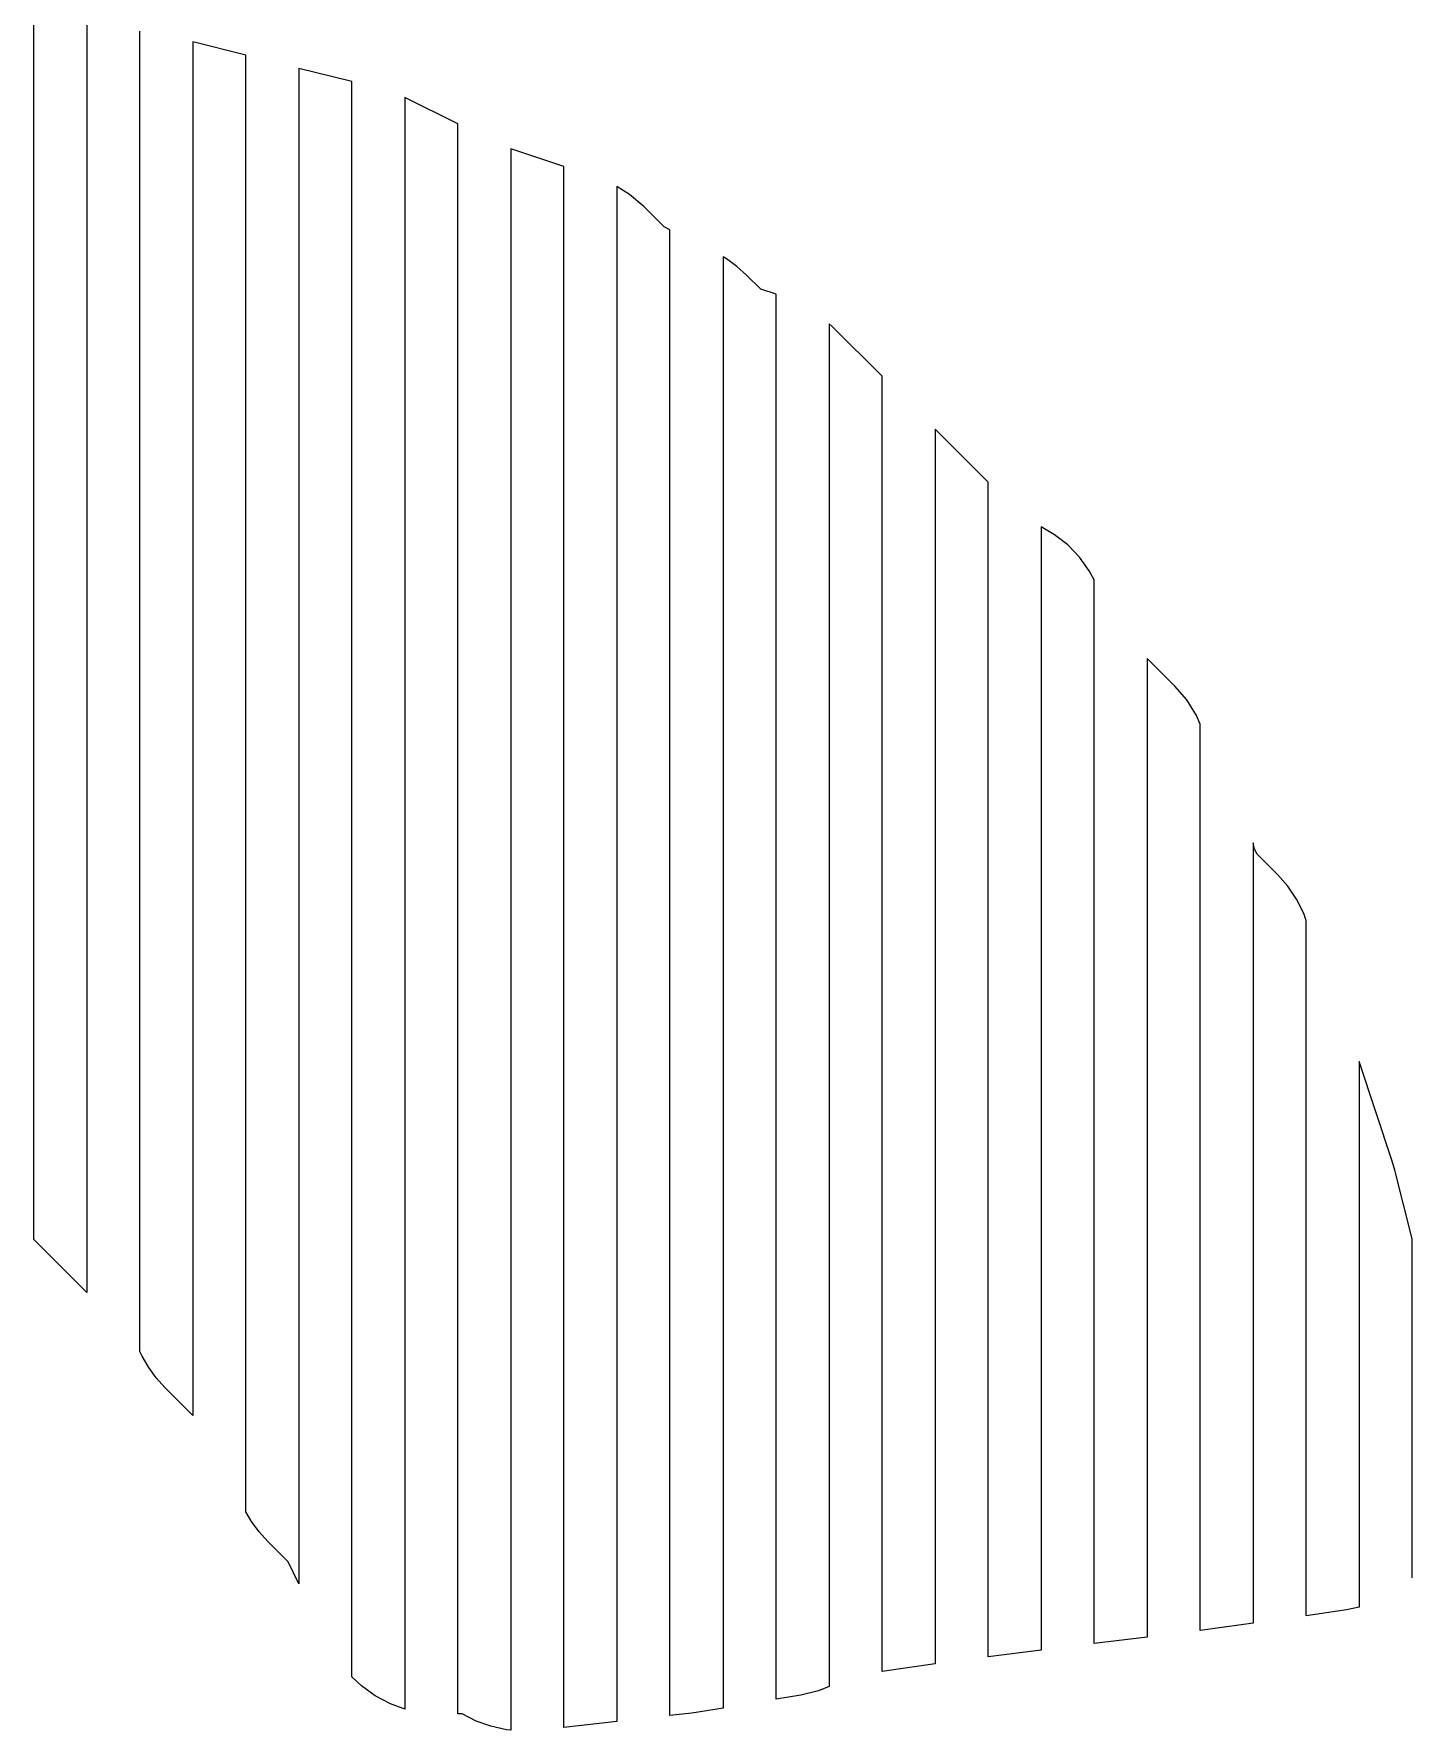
# Model space of a CAD drawing. Header units: millimetres. Extents: x -6 to 1890, y -8 to 898.
# Drawn here: x 1785.6 to 1889.6, y 514.5 to 642.5 of the extents above; entities that cross this region are included whole.
import ezdxf

# ---------------------------------------------------------------- set-up
doc = ezdxf.new("R2010")
doc.units = ezdxf.units.MM
doc.layers.add('PASSADAS_COMPLETAS', color=1, linetype='CONTINUOUS')
doc.layers.add('PECAS_2D', color=3, linetype='CONTINUOUS')

msp = doc.modelspace()

# ---------------------------------------------------------------- linework, layer by layer
at = {"layer": 'PASSADAS_COMPLETAS'}
for points in [[(1789.578, 643.364), (1789.578, 639.478), (1789.578, 638.183), (1789.578, 636.888), (1789.578, 635.592), (1789.578, 634.297), (1789.578, 633.002), (1789.578, 631.706), (1789.578, 630.411), (1789.578, 629.116), (1789.578, 627.821), (1789.578, 626.526), (1789.578, 625.23), (1789.578, 623.935), (1789.578, 622.64), (1789.578, 620.049), (1789.578, 617.459), (1789.578, 614.868), (1789.578, 612.278), (1789.578, 609.687), (1789.578, 608.392), (1789.578, 607.097), (1789.578, 605.802), (1789.578, 604.506), (1789.578, 601.916), (1789.578, 600.621), (1789.578, 599.325), (1789.578, 598.03), (1789.578, 579.897), (1789.578, 578.601), (1789.578, 577.306), (1789.578, 576.011), (1789.578, 574.716), (1789.578, 573.42), (1789.578, 572.125), (1789.578, 570.83), (1789.578, 569.535), (1789.578, 568.239), (1789.578, 566.944), (1789.578, 565.649), (1789.578, 561.763), (1789.578, 560.468), (1789.578, 559.173), (1789.578, 557.877), (1789.578, 556.582), (1789.578, 555.287), (1789.578, 553.992), (1789.578, 547.515), (1785.578, 551.515), (1785.578, 556.719), (1785.578, 558.02), (1785.578, 559.321), (1785.578, 560.622), (1785.578, 561.924), (1785.578, 563.225), (1785.578, 564.526), (1785.578, 571.031), (1785.578, 572.332), (1785.578, 573.633), (1785.578, 574.934), (1785.578, 576.235), (1785.578, 577.536), (1785.578, 578.837), (1785.578, 580.138), (1785.578, 581.439), (1785.578, 582.74), (1785.578, 584.041), (1785.578, 599.653), (1785.578, 600.954), (1785.578, 602.255), (1785.578, 604.857), (1785.578, 606.158), (1785.578, 607.459), (1785.578, 608.76), (1785.578, 610.061), (1785.578, 611.362), (1785.578, 612.664), (1785.578, 615.266), (1785.578, 616.567), (1785.578, 619.169), (1785.578, 621.771), (1785.578, 623.072), (1785.578, 624.373), (1785.578, 625.674), (1785.578, 626.975), (1785.578, 628.276), (1785.578, 629.577), (1785.578, 630.878), (1785.578, 632.179), (1785.578, 633.48), (1785.578, 634.781), (1785.578, 636.082), (1785.578, 637.383), (1785.578, 638.684), (1785.578, 639.985), (1785.578, 645.189)], [(1889.578, 525.968), (1889.575, 551.565), (1888.282, 556.735), (1888.087, 557.406), (1885.578, 564.933), (1885.578, 544.341), (1885.578, 543.054), (1885.578, 540.48), (1885.578, 537.906), (1885.578, 535.332), (1885.578, 534.045), (1885.578, 532.758), (1885.578, 531.471), (1885.578, 530.184), (1885.578, 528.897), (1885.578, 523.749), (1884.619, 523.545), (1881.578, 523.111), (1881.578, 526.95), (1881.578, 528.23), (1881.578, 529.509), (1881.578, 530.789), (1881.578, 532.069), (1881.578, 533.348), (1881.578, 535.907), (1881.578, 538.467), (1881.578, 541.026), (1881.578, 543.585), (1881.578, 546.145), (1881.578, 548.704), (1881.578, 551.263), (1881.578, 553.822), (1881.578, 556.382), (1881.578, 557.661), (1881.578, 558.941), (1881.578, 560.221), (1881.578, 575.576), (1881.398, 576.107), (1880.865, 577.187), (1880.2, 578.178), (1879.426, 579.06), (1877.885, 580.601), (1877.699, 580.972), (1877.578, 581.456), (1877.578, 571.21), (1877.578, 569.929), (1877.578, 567.367), (1877.578, 564.806), (1877.578, 562.244), (1877.578, 559.682), (1877.578, 557.121), (1877.578, 554.559), (1877.578, 551.998), (1877.578, 549.436), (1877.578, 546.875), (1877.578, 544.313), (1877.578, 541.751), (1877.578, 539.19), (1877.578, 536.628), (1877.578, 534.067), (1877.578, 532.786), (1877.578, 531.505), (1877.578, 530.224), (1877.578, 528.944), (1877.578, 527.663), (1877.578, 526.382), (1877.578, 522.54), (1875.412, 522.232), (1873.578, 522.002), (1873.578, 525.875), (1873.578, 527.165), (1873.578, 528.456), (1873.578, 529.747), (1873.578, 531.038), (1873.578, 532.328), (1873.578, 534.91), (1873.578, 537.491), (1873.578, 540.073), (1873.578, 542.654), (1873.578, 545.236), (1873.578, 547.817), (1873.578, 550.399), (1873.578, 552.98), (1873.578, 555.562), (1873.578, 558.143), (1873.578, 560.725), (1873.578, 563.306), (1873.578, 565.888), (1873.578, 568.469), (1873.578, 571.051), (1873.578, 573.632), (1873.578, 576.214), (1873.578, 578.795), (1873.578, 590.412), (1873.303, 591.053), (1872.569, 592.231), (1871.67, 593.278), (1869.578, 595.37), (1869.578, 586.299), (1869.578, 585.003), (1869.578, 582.411), (1869.578, 581.115), (1869.578, 578.523), (1869.578, 575.931), (1869.578, 572.044), (1869.578, 569.452), (1869.578, 566.86), (1869.578, 564.268), (1869.578, 561.676), (1869.578, 559.084), (1869.578, 556.492), (1869.578, 553.901), (1869.578, 551.309), (1869.578, 548.717), (1869.578, 546.125), (1869.578, 543.533), (1869.578, 540.941), (1869.578, 538.349), (1869.578, 535.758), (1869.578, 533.166), (1869.578, 531.87), (1869.578, 530.574), (1869.578, 529.278), (1869.578, 527.982), (1869.578, 526.686), (1869.578, 521.502), (1865.578, 521.002), (1865.578, 524.887), (1865.578, 526.182), (1865.578, 527.477), (1865.578, 528.772), (1865.578, 530.067), (1865.578, 531.362), (1865.578, 533.952), (1865.578, 536.542), (1865.578, 539.131), (1865.578, 541.721), (1865.578, 544.311), (1865.578, 546.901), (1865.578, 549.491), (1865.578, 552.081), (1865.578, 554.67), (1865.578, 557.26), (1865.578, 559.85), (1865.578, 562.44), (1865.578, 565.03), (1865.578, 567.62), (1865.578, 570.21), (1865.578, 572.799), (1865.578, 575.389), (1865.578, 577.979), (1865.578, 580.569), (1865.578, 583.159), (1865.578, 585.749), (1865.578, 588.339), (1865.578, 590.928), (1865.578, 592.223), (1865.578, 601.288), (1865.221, 601.967), (1864.474, 603.006), (1863.592, 603.926), (1862.606, 604.703), (1861.578, 605.307), (1861.578, 597.597), (1861.578, 596.313), (1861.578, 593.743), (1861.578, 591.173), (1861.578, 588.603), (1861.578, 586.033), (1861.578, 583.463), (1861.578, 580.893), (1861.578, 578.324), (1861.578, 575.754), (1861.578, 573.184), (1861.578, 570.614), (1861.578, 568.044), (1861.578, 565.474), (1861.578, 562.905), (1861.578, 560.335), (1861.578, 557.765), (1861.578, 555.195), (1861.578, 552.625), (1861.578, 550.055), (1861.578, 547.486), (1861.578, 544.916), (1861.578, 542.346), (1861.578, 539.776), (1861.578, 537.206), (1861.578, 534.636), (1861.578, 530.782), (1861.578, 529.497), (1861.578, 528.212), (1861.578, 526.927), (1861.578, 525.642), (1861.578, 524.357), (1861.578, 520.502), (1857.578, 520.002), (1857.578, 525.142), (1857.578, 526.427), (1857.578, 527.712), (1857.578, 528.997), (1857.578, 530.282), (1857.578, 531.567), (1857.578, 532.852), (1857.578, 535.422), (1857.578, 537.991), (1857.578, 540.561), (1857.578, 543.131), (1857.578, 545.701), (1857.578, 548.271), (1857.578, 550.841), (1857.578, 553.411), (1857.578, 555.981), (1857.578, 558.55), (1857.578, 561.12), (1857.578, 563.69), (1857.578, 566.26), (1857.578, 568.83), (1857.578, 571.4), (1857.578, 573.97), (1857.578, 576.539), (1857.578, 579.109), (1857.578, 581.679), (1857.578, 584.249), (1857.578, 586.819), (1857.578, 590.674), (1857.578, 593.244), (1857.578, 595.813), (1857.578, 598.383), (1857.578, 600.953), (1857.578, 602.238), (1857.578, 608.663), (1853.578, 612.663), (1853.578, 606.192), (1853.578, 604.898), (1853.578, 602.309), (1853.578, 599.721), (1853.578, 597.132), (1853.578, 594.544), (1853.578, 591.956), (1853.578, 589.367), (1853.578, 586.779), (1853.578, 584.19), (1853.578, 580.308), (1853.578, 577.719), (1853.578, 575.131), (1853.578, 572.543), (1853.578, 569.954), (1853.578, 567.366), (1853.578, 564.777), (1853.578, 562.189), (1853.578, 559.601), (1853.578, 557.012), (1853.578, 554.424), (1853.578, 551.835), (1853.578, 549.247), (1853.578, 546.659), (1853.578, 544.07), (1853.578, 542.776), (1853.578, 541.482), (1853.578, 540.188), (1853.578, 538.893), (1853.578, 537.599), (1853.578, 536.305), (1853.578, 535.011), (1853.578, 533.717), (1853.578, 532.422), (1853.578, 531.128), (1853.578, 529.834), (1853.578, 528.54), (1853.578, 527.246), (1853.578, 525.951), (1853.578, 524.657), (1853.578, 523.363), (1853.578, 519.48), (1849.578, 518.909), (1849.578, 524.054), (1849.578, 525.34), (1849.578, 526.626), (1849.578, 527.913), (1849.578, 529.199), (1849.578, 530.485), (1849.578, 533.058), (1849.578, 534.344), (1849.578, 535.63), (1849.578, 536.916), (1849.578, 538.203), (1849.578, 539.489), (1849.578, 540.775), (1849.578, 542.061), (1849.578, 544.634), (1849.578, 545.92), (1849.578, 547.206), (1849.578, 548.492), (1849.578, 549.779), (1849.578, 551.065), (1849.578, 552.351), (1849.578, 553.637), (1849.578, 556.21), (1849.578, 558.782), (1849.578, 561.355), (1849.578, 563.927), (1849.578, 566.5), (1849.578, 569.072), (1849.578, 571.645), (1849.578, 574.217), (1849.578, 576.79), (1849.578, 579.362), (1849.578, 581.934), (1849.578, 584.507), (1849.578, 587.079), (1849.578, 589.652), (1849.578, 592.224), (1849.578, 596.083), (1849.578, 598.656), (1849.578, 601.228), (1849.578, 603.8), (1849.578, 606.373), (1849.578, 608.945), (1849.578, 610.232), (1849.578, 616.663), (1845.818, 620.423), (1845.578, 620.628), (1845.578, 614.118), (1845.578, 612.816), (1845.578, 610.212), (1845.578, 607.607), (1845.578, 605.003), (1845.578, 602.399), (1845.578, 599.795), (1845.578, 597.191), (1845.578, 594.587), (1845.578, 591.982), (1845.578, 589.378), (1845.578, 586.774), (1845.578, 584.17), (1845.578, 581.566), (1845.578, 578.961), (1845.578, 576.357), (1845.578, 573.753), (1845.578, 571.149), (1845.578, 568.545), (1845.578, 565.941), (1845.578, 563.336), (1845.578, 560.732), (1845.578, 559.43), (1845.578, 556.826), (1845.578, 555.524), (1845.578, 554.222), (1845.578, 552.92), (1845.578, 547.711), (1845.578, 546.409), (1845.578, 545.107), (1845.578, 543.805), (1845.578, 542.503), (1845.578, 541.201), (1845.578, 539.899), (1845.578, 538.597), (1845.578, 533.388), (1845.578, 532.086), (1845.578, 529.482), (1845.578, 528.18), (1845.578, 526.878), (1845.578, 525.576), (1845.578, 524.274), (1845.578, 522.972), (1845.578, 521.669), (1845.578, 517.763), (1844.782, 517.437), (1843.464, 517.115), (1841.578, 516.8), (1841.578, 520.68), (1841.578, 521.974), (1841.578, 523.267), (1841.578, 524.56), (1841.578, 525.853), (1841.578, 527.147), (1841.578, 529.733), (1841.578, 531.026), (1841.578, 543.959), (1841.578, 545.253), (1841.578, 546.546), (1841.578, 547.839), (1841.578, 549.132), (1841.578, 550.426), (1841.578, 553.012), (1841.578, 560.772), (1841.578, 563.358), (1841.578, 564.652), (1841.578, 565.945), (1841.578, 567.238), (1841.578, 568.531), (1841.578, 571.118), (1841.578, 573.705), (1841.578, 576.291), (1841.578, 578.878), (1841.578, 581.464), (1841.578, 584.051), (1841.578, 586.637), (1841.578, 589.224), (1841.578, 591.81), (1841.578, 594.397), (1841.578, 596.984), (1841.578, 599.57), (1841.578, 602.157), (1841.578, 604.743), (1841.578, 607.33), (1841.578, 609.916), (1841.578, 612.503), (1841.578, 615.089), (1841.578, 616.383), (1841.578, 617.676), (1841.578, 622.849), (1840.421, 623.235), (1839.355, 624.301), (1838.63, 624.952), (1837.837, 625.524), (1837.578, 625.671), (1837.578, 620.516), (1837.578, 619.227), (1837.578, 616.65), (1837.578, 614.073), (1837.578, 611.495), (1837.578, 608.918), (1837.578, 606.341), (1837.578, 603.763), (1837.578, 601.186), (1837.578, 598.609), (1837.578, 596.031), (1837.578, 593.454), (1837.578, 590.877), (1837.578, 588.299), (1837.578, 585.722), (1837.578, 583.145), (1837.578, 580.567), (1837.578, 577.99), (1837.578, 575.413), (1837.578, 572.835), (1837.578, 571.547), (1837.578, 570.258), (1837.578, 568.969), (1837.578, 559.949), (1837.578, 556.083), (1837.578, 554.794), (1837.578, 553.505), (1837.578, 552.217), (1837.578, 550.928), (1837.578, 549.639), (1837.578, 548.351), (1837.578, 538.041), (1837.578, 536.753), (1837.578, 535.464), (1837.578, 532.886), (1837.578, 531.598), (1837.578, 530.309), (1837.578, 529.02), (1837.578, 527.732), (1837.578, 526.443), (1837.578, 525.154), (1837.578, 523.866), (1837.578, 522.577), (1837.578, 521.288), (1837.578, 520), (1837.578, 516.134), (1835.709, 515.822), (1835.217, 515.754), (1833.578, 515.572), (1833.578, 519.439), (1833.578, 520.728), (1833.578, 522.017), (1833.578, 523.306), (1833.578, 524.595), (1833.578, 525.884), (1833.578, 527.172), (1833.578, 528.461), (1833.578, 531.039), (1833.578, 533.617), (1833.578, 534.906), (1833.578, 537.484), (1833.578, 538.773), (1833.578, 541.351), (1833.578, 542.64), (1833.578, 543.929), (1833.578, 552.952), (1833.578, 554.241), (1833.578, 555.53), (1833.578, 556.819), (1833.578, 558.108), (1833.578, 559.396), (1833.578, 560.685), (1833.578, 561.974), (1833.578, 565.841), (1833.578, 573.575), (1833.578, 574.864), (1833.578, 576.153), (1833.578, 577.442), (1833.578, 578.731), (1833.578, 581.309), (1833.578, 583.887), (1833.578, 586.465), (1833.578, 589.043), (1833.578, 591.62), (1833.578, 594.198), (1833.578, 596.776), (1833.578, 599.354), (1833.578, 601.932), (1833.578, 604.51), (1833.578, 607.088), (1833.578, 609.666), (1833.578, 612.244), (1833.578, 614.822), (1833.578, 618.689), (1833.578, 621.267), (1833.578, 622.556), (1833.578, 627.711), (1833.14, 627.93), (1831.599, 629.471), (1830.534, 630.384), (1829.578, 630.974), (1829.578, 624.538), (1829.578, 623.251), (1829.578, 620.677), (1829.578, 618.103), (1829.578, 615.528), (1829.578, 612.954), (1829.578, 610.379), (1829.578, 607.805), (1829.578, 605.231), (1829.578, 602.656), (1829.578, 600.082), (1829.578, 597.508), (1829.578, 594.933), (1829.578, 592.359), (1829.578, 589.784), (1829.578, 587.21), (1829.578, 583.348), (1829.578, 582.061), (1829.578, 580.774), (1829.578, 579.487), (1829.578, 578.2), (1829.578, 566.615), (1829.578, 565.328), (1829.578, 564.041), (1829.578, 562.753), (1829.578, 561.466), (1829.578, 560.179), (1829.578, 558.892), (1829.578, 557.605), (1829.578, 549.882), (1829.578, 548.594), (1829.578, 546.02), (1829.578, 543.446), (1829.578, 540.871), (1829.578, 538.297), (1829.578, 535.722), (1829.578, 533.148), (1829.578, 530.574), (1829.578, 527.999), (1829.578, 526.712), (1829.578, 525.425), (1829.578, 524.138), (1829.578, 522.851), (1829.578, 521.563), (1829.578, 520.276), (1829.578, 515.127), (1825.578, 514.683), (1825.578, 518.567), (1825.578, 519.861), (1825.578, 521.156), (1825.578, 523.745), (1825.578, 525.04), (1825.578, 526.334), (1825.578, 528.924), (1825.578, 531.513), (1825.578, 534.102), (1825.578, 536.691), (1825.578, 539.28), (1825.578, 541.869), (1825.578, 544.459), (1825.578, 547.048), (1825.578, 549.637), (1825.578, 550.932), (1825.578, 552.226), (1825.578, 553.521), (1825.578, 554.815), (1825.578, 556.11), (1825.578, 563.878), (1825.578, 565.172), (1825.578, 566.467), (1825.578, 567.761), (1825.578, 569.056), (1825.578, 570.351), (1825.578, 571.645), (1825.578, 572.94), (1825.578, 574.234), (1825.578, 582.002), (1825.578, 583.297), (1825.578, 584.591), (1825.578, 585.886), (1825.578, 587.18), (1825.578, 589.769), (1825.578, 592.359), (1825.578, 594.948), (1825.578, 597.537), (1825.578, 600.126), (1825.578, 602.715), (1825.578, 605.305), (1825.578, 607.894), (1825.578, 610.483), (1825.578, 613.072), (1825.578, 615.661), (1825.578, 618.251), (1825.578, 620.84), (1825.578, 623.429), (1825.578, 626.018), (1825.578, 627.313), (1825.578, 632.491), (1821.578, 633.824), (1821.578, 628.635), (1821.578, 627.338), (1821.578, 624.744), (1821.578, 622.149), (1821.578, 619.555), (1821.578, 616.96), (1821.578, 614.366), (1821.578, 611.771), (1821.578, 609.177), (1821.578, 606.582), (1821.578, 603.988), (1821.578, 601.393), (1821.578, 598.799), (1821.578, 596.204), (1821.578, 593.61), (1821.578, 591.015), (1821.578, 589.718), (1821.578, 588.421), (1821.578, 587.123), (1821.578, 585.826), (1821.578, 579.34), (1821.578, 578.043), (1821.578, 576.745), (1821.578, 575.448), (1821.578, 574.151), (1821.578, 572.854), (1821.578, 571.556), (1821.578, 570.259), (1821.578, 568.962), (1821.578, 563.773), (1821.578, 562.476), (1821.578, 557.286), (1821.578, 555.989), (1821.578, 553.395), (1821.578, 550.8), (1821.578, 548.206), (1821.578, 545.611), (1821.578, 543.017), (1821.578, 541.719), (1821.578, 539.125), (1821.578, 536.53), (1821.578, 535.233), (1821.578, 532.639), (1821.578, 530.044), (1821.578, 527.45), (1821.578, 526.152), (1821.578, 524.855), (1821.578, 523.558), (1821.578, 522.261), (1821.578, 520.963), (1821.578, 519.666), (1821.578, 514.477), (1821.229, 514.506), (1820.064, 514.76), (1818.947, 515.162), (1817.904, 515.698), (1817.578, 515.698), (1817.578, 519.57), (1817.578, 520.86), (1817.578, 522.151), (1817.578, 523.441), (1817.578, 524.732), (1817.578, 526.022), (1817.578, 527.313), (1817.578, 528.603), (1817.578, 529.893), (1817.578, 531.184), (1817.578, 532.474), (1817.578, 535.055), (1817.578, 537.636), (1817.578, 538.927), (1817.578, 541.508), (1817.578, 544.089), (1817.578, 546.669), (1817.578, 549.25), (1817.578, 551.831), (1817.578, 554.412), (1817.578, 556.993), (1817.578, 559.574), (1817.578, 560.865), (1817.578, 568.607), (1817.578, 569.898), (1817.578, 573.769), (1817.578, 575.06), (1817.578, 576.35), (1817.578, 577.641), (1817.578, 578.931), (1817.578, 580.221), (1817.578, 581.512), (1817.578, 584.093), (1817.578, 589.255), (1817.578, 590.545), (1817.578, 591.836), (1817.578, 593.126), (1817.578, 595.707), (1817.578, 598.288), (1817.578, 600.869), (1817.578, 603.45), (1817.578, 606.031), (1817.578, 608.612), (1817.578, 611.193), (1817.578, 613.773), (1817.578, 616.354), (1817.578, 618.935), (1817.578, 621.516), (1817.578, 624.097), (1817.578, 626.678), (1817.578, 629.259), (1817.578, 630.55), (1817.578, 635.711), (1813.578, 637.702), (1813.578, 632.526), (1813.578, 631.232), (1813.578, 628.644), (1813.578, 626.056), (1813.578, 623.468), (1813.578, 620.88), (1813.578, 618.292), (1813.578, 615.704), (1813.578, 613.116), (1813.578, 610.528), (1813.578, 607.94), (1813.578, 605.352), (1813.578, 602.764), (1813.578, 600.176), (1813.578, 597.588), (1813.578, 596.294), (1813.578, 595), (1813.578, 593.706), (1813.578, 592.412), (1813.578, 589.824), (1813.578, 588.53), (1813.578, 585.942), (1813.578, 584.648), (1813.578, 583.354), (1813.578, 582.06), (1813.578, 580.766), (1813.578, 579.472), (1813.578, 576.884), (1813.578, 575.59), (1813.578, 563.944), (1813.578, 562.65), (1813.578, 561.356), (1813.578, 558.768), (1813.578, 556.18), (1813.578, 553.592), (1813.578, 551.004), (1813.578, 548.416), (1813.578, 545.828), (1813.578, 543.24), (1813.578, 540.652), (1813.578, 539.358), (1813.578, 538.064), (1813.578, 536.77), (1813.578, 535.476), (1813.578, 534.182), (1813.578, 532.888), (1813.578, 531.594), (1813.578, 530.3), (1813.578, 529.006), (1813.578, 527.712), (1813.578, 526.418), (1813.578, 525.124), (1813.578, 523.83), (1813.578, 522.536), (1813.578, 521.242), (1813.578, 516.066), (1812.474, 516.459), (1811.332, 517.057), (1810.286, 517.811), (1809.578, 518.492), (1809.578, 528.849), (1809.578, 530.144), (1809.578, 531.439), (1809.578, 532.733), (1809.578, 534.028), (1809.578, 535.323), (1809.578, 536.617), (1809.578, 537.912), (1809.578, 539.207), (1809.578, 540.501), (1809.578, 541.796), (1809.578, 543.091), (1809.578, 544.386), (1809.578, 545.68), (1809.578, 546.975), (1809.578, 549.564), (1809.578, 552.154), (1809.578, 554.743), (1809.578, 557.333), (1809.578, 559.922), (1809.578, 562.511), (1809.578, 565.101), (1809.578, 566.395), (1809.578, 581.932), (1809.578, 583.227), (1809.578, 584.521), (1809.578, 585.816), (1809.578, 587.111), (1809.578, 588.405), (1809.578, 589.7), (1809.578, 590.995), (1809.578, 593.584), (1809.578, 594.879), (1809.578, 596.174), (1809.578, 597.468), (1809.578, 598.763), (1809.578, 600.058), (1809.578, 602.647), (1809.578, 605.236), (1809.578, 607.826), (1809.578, 610.415), (1809.578, 613.005), (1809.578, 615.594), (1809.578, 618.183), (1809.578, 620.773), (1809.578, 623.362), (1809.578, 625.952), (1809.578, 628.541), (1809.578, 631.13), (1809.578, 632.425), (1809.578, 633.72), (1809.578, 638.899), (1805.578, 639.899), (1805.578, 634.7), (1805.578, 633.4), (1805.578, 632.1), (1805.578, 630.801), (1805.578, 628.201), (1805.578, 626.902), (1805.578, 624.302), (1805.578, 621.703), (1805.578, 619.104), (1805.578, 616.504), (1805.578, 613.905), (1805.578, 611.305), (1805.578, 608.706), (1805.578, 606.107), (1805.578, 603.507), (1805.578, 602.208), (1805.578, 600.908), (1805.578, 599.608), (1805.578, 598.309), (1805.578, 597.009), (1805.578, 595.709), (1805.578, 594.41), (1805.578, 591.81), (1805.578, 590.51), (1805.578, 589.211), (1805.578, 569.716), (1805.578, 568.416), (1805.578, 565.816), (1805.578, 563.217), (1805.578, 560.618), (1805.578, 558.018), (1805.578, 555.419), (1805.578, 552.82), (1805.578, 550.22), (1805.578, 548.921), (1805.578, 547.621), (1805.578, 546.321), (1805.578, 545.021), (1805.578, 543.722), (1805.578, 542.422), (1805.578, 541.122), (1805.578, 539.823), (1805.578, 538.523), (1805.578, 537.223), (1805.578, 535.924), (1805.578, 525.526), (1804.759, 527.164), (1803.218, 528.705), (1802.567, 529.43), (1801.996, 530.222), (1801.578, 530.957), (1801.578, 542.597), (1801.578, 543.891), (1801.578, 545.184), (1801.578, 546.478), (1801.578, 547.771), (1801.578, 549.065), (1801.578, 550.358), (1801.578, 551.651), (1801.578, 552.945), (1801.578, 554.238), (1801.578, 555.532), (1801.578, 556.825), (1801.578, 558.119), (1801.578, 560.706), (1801.578, 563.292), (1801.578, 565.879), (1801.578, 568.466), (1801.578, 571.053), (1801.578, 572.346), (1801.578, 594.335), (1801.578, 595.628), (1801.578, 596.922), (1801.578, 599.509), (1801.578, 600.802), (1801.578, 602.096), (1801.578, 603.389), (1801.578, 604.682), (1801.578, 607.269), (1801.578, 609.856), (1801.578, 612.443), (1801.578, 615.03), (1801.578, 617.617), (1801.578, 620.204), (1801.578, 622.79), (1801.578, 624.084), (1801.578, 626.671), (1801.578, 627.964), (1801.578, 630.551), (1801.578, 631.845), (1801.578, 633.138), (1801.578, 634.431), (1801.578, 635.725), (1801.578, 637.018), (1801.578, 640.899), (1797.578, 641.899), (1797.578, 636.715), (1797.578, 632.827), (1797.578, 631.531), (1797.578, 630.235), (1797.578, 628.939), (1797.578, 627.643), (1797.578, 626.347), (1797.578, 623.755), (1797.578, 621.163), (1797.578, 618.572), (1797.578, 615.98), (1797.578, 613.388), (1797.578, 610.796), (1797.578, 608.204), (1797.578, 606.908), (1797.578, 605.612), (1797.578, 604.316), (1797.578, 603.02), (1797.578, 601.724), (1797.578, 600.428), (1797.578, 599.132), (1797.578, 597.836), (1797.578, 596.54), (1797.578, 595.244), (1797.578, 574.509), (1797.578, 573.213), (1797.578, 570.621), (1797.578, 568.03), (1797.578, 565.438), (1797.578, 564.142), (1797.578, 562.846), (1797.578, 561.55), (1797.578, 560.254), (1797.578, 558.958), (1797.578, 557.662), (1797.578, 556.366), (1797.578, 555.07), (1797.578, 553.774), (1797.578, 552.478), (1797.578, 551.182), (1797.578, 549.886), (1797.578, 548.59), (1797.578, 547.294), (1797.578, 538.223), (1795.463, 540.338), (1794.811, 541.063), (1794.24, 541.856), (1793.758, 542.703), (1793.578, 543.063), (1793.578, 550.827), (1793.578, 552.121), (1793.578, 553.415), (1793.578, 554.709), (1793.578, 556.003), (1793.578, 557.297), (1793.578, 558.591), (1793.578, 559.884), (1793.578, 562.472), (1793.578, 563.766), (1793.578, 565.06), (1793.578, 566.354), (1793.578, 567.648), (1793.578, 568.942), (1793.578, 571.53), (1793.578, 572.824), (1793.578, 574.118), (1793.578, 575.412), (1793.578, 576.706), (1793.578, 596.115), (1793.578, 597.409), (1793.578, 598.703), (1793.578, 599.997), (1793.578, 601.291), (1793.578, 602.585), (1793.578, 603.879), (1793.578, 605.173), (1793.578, 606.467), (1793.578, 607.76), (1793.578, 610.348), (1793.578, 612.936), (1793.578, 615.524), (1793.578, 618.112), (1793.578, 619.406), (1793.578, 621.994), (1793.578, 624.582), (1793.578, 625.876), (1793.578, 627.17), (1793.578, 628.464), (1793.578, 629.758), (1793.578, 632.346), (1793.578, 633.639), (1793.578, 634.933), (1793.578, 636.227), (1793.578, 637.521), (1793.578, 642.697)]]:
    msp.add_lwpolyline(points, dxfattribs=at)
at = {"layer": 'PECAS_2D'}
for points in [[(1789.578, 643.364), (1789.578, 639.478), (1789.578, 638.183), (1789.578, 636.888), (1789.578, 635.592), (1789.578, 634.297), (1789.578, 633.002), (1789.578, 631.706), (1789.578, 630.411), (1789.578, 629.116), (1789.578, 627.821), (1789.578, 626.526), (1789.578, 625.23), (1789.578, 623.935), (1789.578, 622.64), (1789.578, 620.049), (1789.578, 617.459), (1789.578, 614.868), (1789.578, 612.278), (1789.578, 609.687), (1789.578, 608.392), (1789.578, 607.097), (1789.578, 605.802), (1789.578, 604.506), (1789.578, 601.916), (1789.578, 600.621), (1789.578, 599.325), (1789.578, 598.03), (1789.578, 579.897), (1789.578, 578.601), (1789.578, 577.306), (1789.578, 576.011), (1789.578, 574.716), (1789.578, 573.42), (1789.578, 572.125), (1789.578, 570.83), (1789.578, 569.535), (1789.578, 568.239), (1789.578, 566.944), (1789.578, 565.649), (1789.578, 561.763), (1789.578, 560.468), (1789.578, 559.173), (1789.578, 557.877), (1789.578, 556.582), (1789.578, 555.287), (1789.578, 553.992), (1789.578, 547.515), (1785.578, 551.515), (1785.578, 556.719), (1785.578, 558.02), (1785.578, 559.321), (1785.578, 560.622), (1785.578, 561.924), (1785.578, 563.225), (1785.578, 564.526), (1785.578, 571.031), (1785.578, 572.332), (1785.578, 573.633), (1785.578, 574.934), (1785.578, 576.235), (1785.578, 577.536), (1785.578, 578.837), (1785.578, 580.138), (1785.578, 581.439), (1785.578, 582.74), (1785.578, 584.041), (1785.578, 599.653), (1785.578, 600.954), (1785.578, 602.255), (1785.578, 604.857), (1785.578, 606.158), (1785.578, 607.459), (1785.578, 608.76), (1785.578, 610.061), (1785.578, 611.362), (1785.578, 612.664), (1785.578, 615.266), (1785.578, 616.567), (1785.578, 619.169), (1785.578, 621.771), (1785.578, 623.072), (1785.578, 624.373), (1785.578, 625.674), (1785.578, 626.975), (1785.578, 628.276), (1785.578, 629.577), (1785.578, 630.878), (1785.578, 632.179), (1785.578, 633.48), (1785.578, 634.781), (1785.578, 636.082), (1785.578, 637.383), (1785.578, 638.684), (1785.578, 639.985), (1785.578, 645.189)], [(1889.578, 525.968), (1889.575, 551.565), (1888.282, 556.735), (1888.087, 557.406), (1885.578, 564.933), (1885.578, 544.341), (1885.578, 543.054), (1885.578, 540.48), (1885.578, 537.906), (1885.578, 535.332), (1885.578, 534.045), (1885.578, 532.758), (1885.578, 531.471), (1885.578, 530.184), (1885.578, 528.897), (1885.578, 523.749), (1884.619, 523.545), (1881.578, 523.111), (1881.578, 526.95), (1881.578, 528.23), (1881.578, 529.509), (1881.578, 530.789), (1881.578, 532.069), (1881.578, 533.348), (1881.578, 535.907), (1881.578, 538.467), (1881.578, 541.026), (1881.578, 543.585), (1881.578, 546.145), (1881.578, 548.704), (1881.578, 551.263), (1881.578, 553.822), (1881.578, 556.382), (1881.578, 557.661), (1881.578, 558.941), (1881.578, 560.221), (1881.578, 575.576), (1881.398, 576.107), (1880.865, 577.187), (1880.2, 578.178), (1879.426, 579.06), (1877.885, 580.601), (1877.699, 580.972), (1877.578, 581.456), (1877.578, 571.21), (1877.578, 569.929), (1877.578, 567.367), (1877.578, 564.806), (1877.578, 562.244), (1877.578, 559.682), (1877.578, 557.121), (1877.578, 554.559), (1877.578, 551.998), (1877.578, 549.436), (1877.578, 546.875), (1877.578, 544.313), (1877.578, 541.751), (1877.578, 539.19), (1877.578, 536.628), (1877.578, 534.067), (1877.578, 532.786), (1877.578, 531.505), (1877.578, 530.224), (1877.578, 528.944), (1877.578, 527.663), (1877.578, 526.382), (1877.578, 522.54), (1875.412, 522.232), (1873.578, 522.002), (1873.578, 525.875), (1873.578, 527.165), (1873.578, 528.456), (1873.578, 529.747), (1873.578, 531.038), (1873.578, 532.328), (1873.578, 534.91), (1873.578, 537.491), (1873.578, 540.073), (1873.578, 542.654), (1873.578, 545.236), (1873.578, 547.817), (1873.578, 550.399), (1873.578, 552.98), (1873.578, 555.562), (1873.578, 558.143), (1873.578, 560.725), (1873.578, 563.306), (1873.578, 565.888), (1873.578, 568.469), (1873.578, 571.051), (1873.578, 573.632), (1873.578, 576.214), (1873.578, 578.795), (1873.578, 590.412), (1873.303, 591.053), (1872.569, 592.231), (1871.67, 593.278), (1869.578, 595.37), (1869.578, 586.299), (1869.578, 585.003), (1869.578, 582.411), (1869.578, 581.115), (1869.578, 578.523), (1869.578, 575.931), (1869.578, 572.044), (1869.578, 569.452), (1869.578, 566.86), (1869.578, 564.268), (1869.578, 561.676), (1869.578, 559.084), (1869.578, 556.492), (1869.578, 553.901), (1869.578, 551.309), (1869.578, 548.717), (1869.578, 546.125), (1869.578, 543.533), (1869.578, 540.941), (1869.578, 538.349), (1869.578, 535.758), (1869.578, 533.166), (1869.578, 531.87), (1869.578, 530.574), (1869.578, 529.278), (1869.578, 527.982), (1869.578, 526.686), (1869.578, 521.502), (1865.578, 521.002), (1865.578, 524.887), (1865.578, 526.182), (1865.578, 527.477), (1865.578, 528.772), (1865.578, 530.067), (1865.578, 531.362), (1865.578, 533.952), (1865.578, 536.542), (1865.578, 539.131), (1865.578, 541.721), (1865.578, 544.311), (1865.578, 546.901), (1865.578, 549.491), (1865.578, 552.081), (1865.578, 554.67), (1865.578, 557.26), (1865.578, 559.85), (1865.578, 562.44), (1865.578, 565.03), (1865.578, 567.62), (1865.578, 570.21), (1865.578, 572.799), (1865.578, 575.389), (1865.578, 577.979), (1865.578, 580.569), (1865.578, 583.159), (1865.578, 585.749), (1865.578, 588.339), (1865.578, 590.928), (1865.578, 592.223), (1865.578, 601.288), (1865.221, 601.967), (1864.474, 603.006), (1863.592, 603.926), (1862.606, 604.703), (1861.578, 605.307), (1861.578, 597.597), (1861.578, 596.313), (1861.578, 593.743), (1861.578, 591.173), (1861.578, 588.603), (1861.578, 586.033), (1861.578, 583.463), (1861.578, 580.893), (1861.578, 578.324), (1861.578, 575.754), (1861.578, 573.184), (1861.578, 570.614), (1861.578, 568.044), (1861.578, 565.474), (1861.578, 562.905), (1861.578, 560.335), (1861.578, 557.765), (1861.578, 555.195), (1861.578, 552.625), (1861.578, 550.055), (1861.578, 547.486), (1861.578, 544.916), (1861.578, 542.346), (1861.578, 539.776), (1861.578, 537.206), (1861.578, 534.636), (1861.578, 530.782), (1861.578, 529.497), (1861.578, 528.212), (1861.578, 526.927), (1861.578, 525.642), (1861.578, 524.357), (1861.578, 520.502), (1857.578, 520.002), (1857.578, 525.142), (1857.578, 526.427), (1857.578, 527.712), (1857.578, 528.997), (1857.578, 530.282), (1857.578, 531.567), (1857.578, 532.852), (1857.578, 535.422), (1857.578, 537.991), (1857.578, 540.561), (1857.578, 543.131), (1857.578, 545.701), (1857.578, 548.271), (1857.578, 550.841), (1857.578, 553.411), (1857.578, 555.981), (1857.578, 558.55), (1857.578, 561.12), (1857.578, 563.69), (1857.578, 566.26), (1857.578, 568.83), (1857.578, 571.4), (1857.578, 573.97), (1857.578, 576.539), (1857.578, 579.109), (1857.578, 581.679), (1857.578, 584.249), (1857.578, 586.819), (1857.578, 590.674), (1857.578, 593.244), (1857.578, 595.813), (1857.578, 598.383), (1857.578, 600.953), (1857.578, 602.238), (1857.578, 608.663), (1853.578, 612.663), (1853.578, 606.192), (1853.578, 604.898), (1853.578, 602.309), (1853.578, 599.721), (1853.578, 597.132), (1853.578, 594.544), (1853.578, 591.956), (1853.578, 589.367), (1853.578, 586.779), (1853.578, 584.19), (1853.578, 580.308), (1853.578, 577.719), (1853.578, 575.131), (1853.578, 572.543), (1853.578, 569.954), (1853.578, 567.366), (1853.578, 564.777), (1853.578, 562.189), (1853.578, 559.601), (1853.578, 557.012), (1853.578, 554.424), (1853.578, 551.835), (1853.578, 549.247), (1853.578, 546.659), (1853.578, 544.07), (1853.578, 542.776), (1853.578, 541.482), (1853.578, 540.188), (1853.578, 538.893), (1853.578, 537.599), (1853.578, 536.305), (1853.578, 535.011), (1853.578, 533.717), (1853.578, 532.422), (1853.578, 531.128), (1853.578, 529.834), (1853.578, 528.54), (1853.578, 527.246), (1853.578, 525.951), (1853.578, 524.657), (1853.578, 523.363), (1853.578, 519.48), (1849.578, 518.909), (1849.578, 524.054), (1849.578, 525.34), (1849.578, 526.626), (1849.578, 527.913), (1849.578, 529.199), (1849.578, 530.485), (1849.578, 533.058), (1849.578, 534.344), (1849.578, 535.63), (1849.578, 536.916), (1849.578, 538.203), (1849.578, 539.489), (1849.578, 540.775), (1849.578, 542.061), (1849.578, 544.634), (1849.578, 545.92), (1849.578, 547.206), (1849.578, 548.492), (1849.578, 549.779), (1849.578, 551.065), (1849.578, 552.351), (1849.578, 553.637), (1849.578, 556.21), (1849.578, 558.782), (1849.578, 561.355), (1849.578, 563.927), (1849.578, 566.5), (1849.578, 569.072), (1849.578, 571.645), (1849.578, 574.217), (1849.578, 576.79), (1849.578, 579.362), (1849.578, 581.934), (1849.578, 584.507), (1849.578, 587.079), (1849.578, 589.652), (1849.578, 592.224), (1849.578, 596.083), (1849.578, 598.656), (1849.578, 601.228), (1849.578, 603.8), (1849.578, 606.373), (1849.578, 608.945), (1849.578, 610.232), (1849.578, 616.663), (1845.818, 620.423), (1845.578, 620.628), (1845.578, 614.118), (1845.578, 612.816), (1845.578, 610.212), (1845.578, 607.607), (1845.578, 605.003), (1845.578, 602.399), (1845.578, 599.795), (1845.578, 597.191), (1845.578, 594.587), (1845.578, 591.982), (1845.578, 589.378), (1845.578, 586.774), (1845.578, 584.17), (1845.578, 581.566), (1845.578, 578.961), (1845.578, 576.357), (1845.578, 573.753), (1845.578, 571.149), (1845.578, 568.545), (1845.578, 565.941), (1845.578, 563.336), (1845.578, 560.732), (1845.578, 559.43), (1845.578, 556.826), (1845.578, 555.524), (1845.578, 554.222), (1845.578, 552.92), (1845.578, 547.711), (1845.578, 546.409), (1845.578, 545.107), (1845.578, 543.805), (1845.578, 542.503), (1845.578, 541.201), (1845.578, 539.899), (1845.578, 538.597), (1845.578, 533.388), (1845.578, 532.086), (1845.578, 529.482), (1845.578, 528.18), (1845.578, 526.878), (1845.578, 525.576), (1845.578, 524.274), (1845.578, 522.972), (1845.578, 521.669), (1845.578, 517.763), (1844.782, 517.437), (1843.464, 517.115), (1841.578, 516.8), (1841.578, 520.68), (1841.578, 521.974), (1841.578, 523.267), (1841.578, 524.56), (1841.578, 525.853), (1841.578, 527.147), (1841.578, 529.733), (1841.578, 531.026), (1841.578, 543.959), (1841.578, 545.253), (1841.578, 546.546), (1841.578, 547.839), (1841.578, 549.132), (1841.578, 550.426), (1841.578, 553.012), (1841.578, 560.772), (1841.578, 563.358), (1841.578, 564.652), (1841.578, 565.945), (1841.578, 567.238), (1841.578, 568.531), (1841.578, 571.118), (1841.578, 573.705), (1841.578, 576.291), (1841.578, 578.878), (1841.578, 581.464), (1841.578, 584.051), (1841.578, 586.637), (1841.578, 589.224), (1841.578, 591.81), (1841.578, 594.397), (1841.578, 596.984), (1841.578, 599.57), (1841.578, 602.157), (1841.578, 604.743), (1841.578, 607.33), (1841.578, 609.916), (1841.578, 612.503), (1841.578, 615.089), (1841.578, 616.383), (1841.578, 617.676), (1841.578, 622.849), (1840.421, 623.235), (1839.355, 624.301), (1838.63, 624.952), (1837.837, 625.524), (1837.578, 625.671), (1837.578, 620.516), (1837.578, 619.227), (1837.578, 616.65), (1837.578, 614.073), (1837.578, 611.495), (1837.578, 608.918), (1837.578, 606.341), (1837.578, 603.763), (1837.578, 601.186), (1837.578, 598.609), (1837.578, 596.031), (1837.578, 593.454), (1837.578, 590.877), (1837.578, 588.299), (1837.578, 585.722), (1837.578, 583.145), (1837.578, 580.567), (1837.578, 577.99), (1837.578, 575.413), (1837.578, 572.835), (1837.578, 571.547), (1837.578, 570.258), (1837.578, 568.969), (1837.578, 559.949), (1837.578, 556.083), (1837.578, 554.794), (1837.578, 553.505), (1837.578, 552.217), (1837.578, 550.928), (1837.578, 549.639), (1837.578, 548.351), (1837.578, 538.041), (1837.578, 536.753), (1837.578, 535.464), (1837.578, 532.886), (1837.578, 531.598), (1837.578, 530.309), (1837.578, 529.02), (1837.578, 527.732), (1837.578, 526.443), (1837.578, 525.154), (1837.578, 523.866), (1837.578, 522.577), (1837.578, 521.288), (1837.578, 520), (1837.578, 516.134), (1835.709, 515.822), (1835.217, 515.754), (1833.578, 515.572), (1833.578, 519.439), (1833.578, 520.728), (1833.578, 522.017), (1833.578, 523.306), (1833.578, 524.595), (1833.578, 525.884), (1833.578, 527.172), (1833.578, 528.461), (1833.578, 531.039), (1833.578, 533.617), (1833.578, 534.906), (1833.578, 537.484), (1833.578, 538.773), (1833.578, 541.351), (1833.578, 542.64), (1833.578, 543.929), (1833.578, 552.952), (1833.578, 554.241), (1833.578, 555.53), (1833.578, 556.819), (1833.578, 558.108), (1833.578, 559.396), (1833.578, 560.685), (1833.578, 561.974), (1833.578, 565.841), (1833.578, 573.575), (1833.578, 574.864), (1833.578, 576.153), (1833.578, 577.442), (1833.578, 578.731), (1833.578, 581.309), (1833.578, 583.887), (1833.578, 586.465), (1833.578, 589.043), (1833.578, 591.62), (1833.578, 594.198), (1833.578, 596.776), (1833.578, 599.354), (1833.578, 601.932), (1833.578, 604.51), (1833.578, 607.088), (1833.578, 609.666), (1833.578, 612.244), (1833.578, 614.822), (1833.578, 618.689), (1833.578, 621.267), (1833.578, 622.556), (1833.578, 627.711), (1833.14, 627.93), (1831.599, 629.471), (1830.534, 630.384), (1829.578, 630.974), (1829.578, 624.538), (1829.578, 623.251), (1829.578, 620.677), (1829.578, 618.103), (1829.578, 615.528), (1829.578, 612.954), (1829.578, 610.379), (1829.578, 607.805), (1829.578, 605.231), (1829.578, 602.656), (1829.578, 600.082), (1829.578, 597.508), (1829.578, 594.933), (1829.578, 592.359), (1829.578, 589.784), (1829.578, 587.21), (1829.578, 583.348), (1829.578, 582.061), (1829.578, 580.774), (1829.578, 579.487), (1829.578, 578.2), (1829.578, 566.615), (1829.578, 565.328), (1829.578, 564.041), (1829.578, 562.753), (1829.578, 561.466), (1829.578, 560.179), (1829.578, 558.892), (1829.578, 557.605), (1829.578, 549.882), (1829.578, 548.594), (1829.578, 546.02), (1829.578, 543.446), (1829.578, 540.871), (1829.578, 538.297), (1829.578, 535.722), (1829.578, 533.148), (1829.578, 530.574), (1829.578, 527.999), (1829.578, 526.712), (1829.578, 525.425), (1829.578, 524.138), (1829.578, 522.851), (1829.578, 521.563), (1829.578, 520.276), (1829.578, 515.127), (1825.578, 514.683), (1825.578, 518.567), (1825.578, 519.861), (1825.578, 521.156), (1825.578, 523.745), (1825.578, 525.04), (1825.578, 526.334), (1825.578, 528.924), (1825.578, 531.513), (1825.578, 534.102), (1825.578, 536.691), (1825.578, 539.28), (1825.578, 541.869), (1825.578, 544.459), (1825.578, 547.048), (1825.578, 549.637), (1825.578, 550.932), (1825.578, 552.226), (1825.578, 553.521), (1825.578, 554.815), (1825.578, 556.11), (1825.578, 563.878), (1825.578, 565.172), (1825.578, 566.467), (1825.578, 567.761), (1825.578, 569.056), (1825.578, 570.351), (1825.578, 571.645), (1825.578, 572.94), (1825.578, 574.234), (1825.578, 582.002), (1825.578, 583.297), (1825.578, 584.591), (1825.578, 585.886), (1825.578, 587.18), (1825.578, 589.769), (1825.578, 592.359), (1825.578, 594.948), (1825.578, 597.537), (1825.578, 600.126), (1825.578, 602.715), (1825.578, 605.305), (1825.578, 607.894), (1825.578, 610.483), (1825.578, 613.072), (1825.578, 615.661), (1825.578, 618.251), (1825.578, 620.84), (1825.578, 623.429), (1825.578, 626.018), (1825.578, 627.313), (1825.578, 632.491), (1821.578, 633.824), (1821.578, 628.635), (1821.578, 627.338), (1821.578, 624.744), (1821.578, 622.149), (1821.578, 619.555), (1821.578, 616.96), (1821.578, 614.366), (1821.578, 611.771), (1821.578, 609.177), (1821.578, 606.582), (1821.578, 603.988), (1821.578, 601.393), (1821.578, 598.799), (1821.578, 596.204), (1821.578, 593.61), (1821.578, 591.015), (1821.578, 589.718), (1821.578, 588.421), (1821.578, 587.123), (1821.578, 585.826), (1821.578, 579.34), (1821.578, 578.043), (1821.578, 576.745), (1821.578, 575.448), (1821.578, 574.151), (1821.578, 572.854), (1821.578, 571.556), (1821.578, 570.259), (1821.578, 568.962), (1821.578, 563.773), (1821.578, 562.476), (1821.578, 557.286), (1821.578, 555.989), (1821.578, 553.395), (1821.578, 550.8), (1821.578, 548.206), (1821.578, 545.611), (1821.578, 543.017), (1821.578, 541.719), (1821.578, 539.125), (1821.578, 536.53), (1821.578, 535.233), (1821.578, 532.639), (1821.578, 530.044), (1821.578, 527.45), (1821.578, 526.152), (1821.578, 524.855), (1821.578, 523.558), (1821.578, 522.261), (1821.578, 520.963), (1821.578, 519.666), (1821.578, 514.477), (1821.229, 514.506), (1820.064, 514.76), (1818.947, 515.162), (1817.904, 515.698), (1817.578, 515.698), (1817.578, 519.57), (1817.578, 520.86), (1817.578, 522.151), (1817.578, 523.441), (1817.578, 524.732), (1817.578, 526.022), (1817.578, 527.313), (1817.578, 528.603), (1817.578, 529.893), (1817.578, 531.184), (1817.578, 532.474), (1817.578, 535.055), (1817.578, 537.636), (1817.578, 538.927), (1817.578, 541.508), (1817.578, 544.089), (1817.578, 546.669), (1817.578, 549.25), (1817.578, 551.831), (1817.578, 554.412), (1817.578, 556.993), (1817.578, 559.574), (1817.578, 560.865), (1817.578, 568.607), (1817.578, 569.898), (1817.578, 573.769), (1817.578, 575.06), (1817.578, 576.35), (1817.578, 577.641), (1817.578, 578.931), (1817.578, 580.221), (1817.578, 581.512), (1817.578, 584.093), (1817.578, 589.255), (1817.578, 590.545), (1817.578, 591.836), (1817.578, 593.126), (1817.578, 595.707), (1817.578, 598.288), (1817.578, 600.869), (1817.578, 603.45), (1817.578, 606.031), (1817.578, 608.612), (1817.578, 611.193), (1817.578, 613.773), (1817.578, 616.354), (1817.578, 618.935), (1817.578, 621.516), (1817.578, 624.097), (1817.578, 626.678), (1817.578, 629.259), (1817.578, 630.55), (1817.578, 635.711), (1813.578, 637.702), (1813.578, 632.526), (1813.578, 631.232), (1813.578, 628.644), (1813.578, 626.056), (1813.578, 623.468), (1813.578, 620.88), (1813.578, 618.292), (1813.578, 615.704), (1813.578, 613.116), (1813.578, 610.528), (1813.578, 607.94), (1813.578, 605.352), (1813.578, 602.764), (1813.578, 600.176), (1813.578, 597.588), (1813.578, 596.294), (1813.578, 595), (1813.578, 593.706), (1813.578, 592.412), (1813.578, 589.824), (1813.578, 588.53), (1813.578, 585.942), (1813.578, 584.648), (1813.578, 583.354), (1813.578, 582.06), (1813.578, 580.766), (1813.578, 579.472), (1813.578, 576.884), (1813.578, 575.59), (1813.578, 563.944), (1813.578, 562.65), (1813.578, 561.356), (1813.578, 558.768), (1813.578, 556.18), (1813.578, 553.592), (1813.578, 551.004), (1813.578, 548.416), (1813.578, 545.828), (1813.578, 543.24), (1813.578, 540.652), (1813.578, 539.358), (1813.578, 538.064), (1813.578, 536.77), (1813.578, 535.476), (1813.578, 534.182), (1813.578, 532.888), (1813.578, 531.594), (1813.578, 530.3), (1813.578, 529.006), (1813.578, 527.712), (1813.578, 526.418), (1813.578, 525.124), (1813.578, 523.83), (1813.578, 522.536), (1813.578, 521.242), (1813.578, 516.066), (1812.474, 516.459), (1811.332, 517.057), (1810.286, 517.811), (1809.578, 518.492), (1809.578, 528.849), (1809.578, 530.144), (1809.578, 531.439), (1809.578, 532.733), (1809.578, 534.028), (1809.578, 535.323), (1809.578, 536.617), (1809.578, 537.912), (1809.578, 539.207), (1809.578, 540.501), (1809.578, 541.796), (1809.578, 543.091), (1809.578, 544.386), (1809.578, 545.68), (1809.578, 546.975), (1809.578, 549.564), (1809.578, 552.154), (1809.578, 554.743), (1809.578, 557.333), (1809.578, 559.922), (1809.578, 562.511), (1809.578, 565.101), (1809.578, 566.395), (1809.578, 581.932), (1809.578, 583.227), (1809.578, 584.521), (1809.578, 585.816), (1809.578, 587.111), (1809.578, 588.405), (1809.578, 589.7), (1809.578, 590.995), (1809.578, 593.584), (1809.578, 594.879), (1809.578, 596.174), (1809.578, 597.468), (1809.578, 598.763), (1809.578, 600.058), (1809.578, 602.647), (1809.578, 605.236), (1809.578, 607.826), (1809.578, 610.415), (1809.578, 613.005), (1809.578, 615.594), (1809.578, 618.183), (1809.578, 620.773), (1809.578, 623.362), (1809.578, 625.952), (1809.578, 628.541), (1809.578, 631.13), (1809.578, 632.425), (1809.578, 633.72), (1809.578, 638.899), (1805.578, 639.899), (1805.578, 634.7), (1805.578, 633.4), (1805.578, 632.1), (1805.578, 630.801), (1805.578, 628.201), (1805.578, 626.902), (1805.578, 624.302), (1805.578, 621.703), (1805.578, 619.104), (1805.578, 616.504), (1805.578, 613.905), (1805.578, 611.305), (1805.578, 608.706), (1805.578, 606.107), (1805.578, 603.507), (1805.578, 602.208), (1805.578, 600.908), (1805.578, 599.608), (1805.578, 598.309), (1805.578, 597.009), (1805.578, 595.709), (1805.578, 594.41), (1805.578, 591.81), (1805.578, 590.51), (1805.578, 589.211), (1805.578, 569.716), (1805.578, 568.416), (1805.578, 565.816), (1805.578, 563.217), (1805.578, 560.618), (1805.578, 558.018), (1805.578, 555.419), (1805.578, 552.82), (1805.578, 550.22), (1805.578, 548.921), (1805.578, 547.621), (1805.578, 546.321), (1805.578, 545.021), (1805.578, 543.722), (1805.578, 542.422), (1805.578, 541.122), (1805.578, 539.823), (1805.578, 538.523), (1805.578, 537.223), (1805.578, 535.924), (1805.578, 525.526), (1804.759, 527.164), (1803.218, 528.705), (1802.567, 529.43), (1801.996, 530.222), (1801.578, 530.957), (1801.578, 542.597), (1801.578, 543.891), (1801.578, 545.184), (1801.578, 546.478), (1801.578, 547.771), (1801.578, 549.065), (1801.578, 550.358), (1801.578, 551.651), (1801.578, 552.945), (1801.578, 554.238), (1801.578, 555.532), (1801.578, 556.825), (1801.578, 558.119), (1801.578, 560.706), (1801.578, 563.292), (1801.578, 565.879), (1801.578, 568.466), (1801.578, 571.053), (1801.578, 572.346), (1801.578, 594.335), (1801.578, 595.628), (1801.578, 596.922), (1801.578, 599.509), (1801.578, 600.802), (1801.578, 602.096), (1801.578, 603.389), (1801.578, 604.682), (1801.578, 607.269), (1801.578, 609.856), (1801.578, 612.443), (1801.578, 615.03), (1801.578, 617.617), (1801.578, 620.204), (1801.578, 622.79), (1801.578, 624.084), (1801.578, 626.671), (1801.578, 627.964), (1801.578, 630.551), (1801.578, 631.845), (1801.578, 633.138), (1801.578, 634.431), (1801.578, 635.725), (1801.578, 637.018), (1801.578, 640.899), (1797.578, 641.899), (1797.578, 636.715), (1797.578, 632.827), (1797.578, 631.531), (1797.578, 630.235), (1797.578, 628.939), (1797.578, 627.643), (1797.578, 626.347), (1797.578, 623.755), (1797.578, 621.163), (1797.578, 618.572), (1797.578, 615.98), (1797.578, 613.388), (1797.578, 610.796), (1797.578, 608.204), (1797.578, 606.908), (1797.578, 605.612), (1797.578, 604.316), (1797.578, 603.02), (1797.578, 601.724), (1797.578, 600.428), (1797.578, 599.132), (1797.578, 597.836), (1797.578, 596.54), (1797.578, 595.244), (1797.578, 574.509), (1797.578, 573.213), (1797.578, 570.621), (1797.578, 568.03), (1797.578, 565.438), (1797.578, 564.142), (1797.578, 562.846), (1797.578, 561.55), (1797.578, 560.254), (1797.578, 558.958), (1797.578, 557.662), (1797.578, 556.366), (1797.578, 555.07), (1797.578, 553.774), (1797.578, 552.478), (1797.578, 551.182), (1797.578, 549.886), (1797.578, 548.59), (1797.578, 547.294), (1797.578, 538.223), (1795.463, 540.338), (1794.811, 541.063), (1794.24, 541.856), (1793.758, 542.703), (1793.578, 543.063), (1793.578, 550.827), (1793.578, 552.121), (1793.578, 553.415), (1793.578, 554.709), (1793.578, 556.003), (1793.578, 557.297), (1793.578, 558.591), (1793.578, 559.884), (1793.578, 562.472), (1793.578, 563.766), (1793.578, 565.06), (1793.578, 566.354), (1793.578, 567.648), (1793.578, 568.942), (1793.578, 571.53), (1793.578, 572.824), (1793.578, 574.118), (1793.578, 575.412), (1793.578, 576.706), (1793.578, 596.115), (1793.578, 597.409), (1793.578, 598.703), (1793.578, 599.997), (1793.578, 601.291), (1793.578, 602.585), (1793.578, 603.879), (1793.578, 605.173), (1793.578, 606.467), (1793.578, 607.76), (1793.578, 610.348), (1793.578, 612.936), (1793.578, 615.524), (1793.578, 618.112), (1793.578, 619.406), (1793.578, 621.994), (1793.578, 624.582), (1793.578, 625.876), (1793.578, 627.17), (1793.578, 628.464), (1793.578, 629.758), (1793.578, 632.346), (1793.578, 633.639), (1793.578, 634.933), (1793.578, 636.227), (1793.578, 637.521), (1793.578, 642.697)]]:
    msp.add_lwpolyline(points, dxfattribs=at)

doc.saveas('drawing.dxf')
